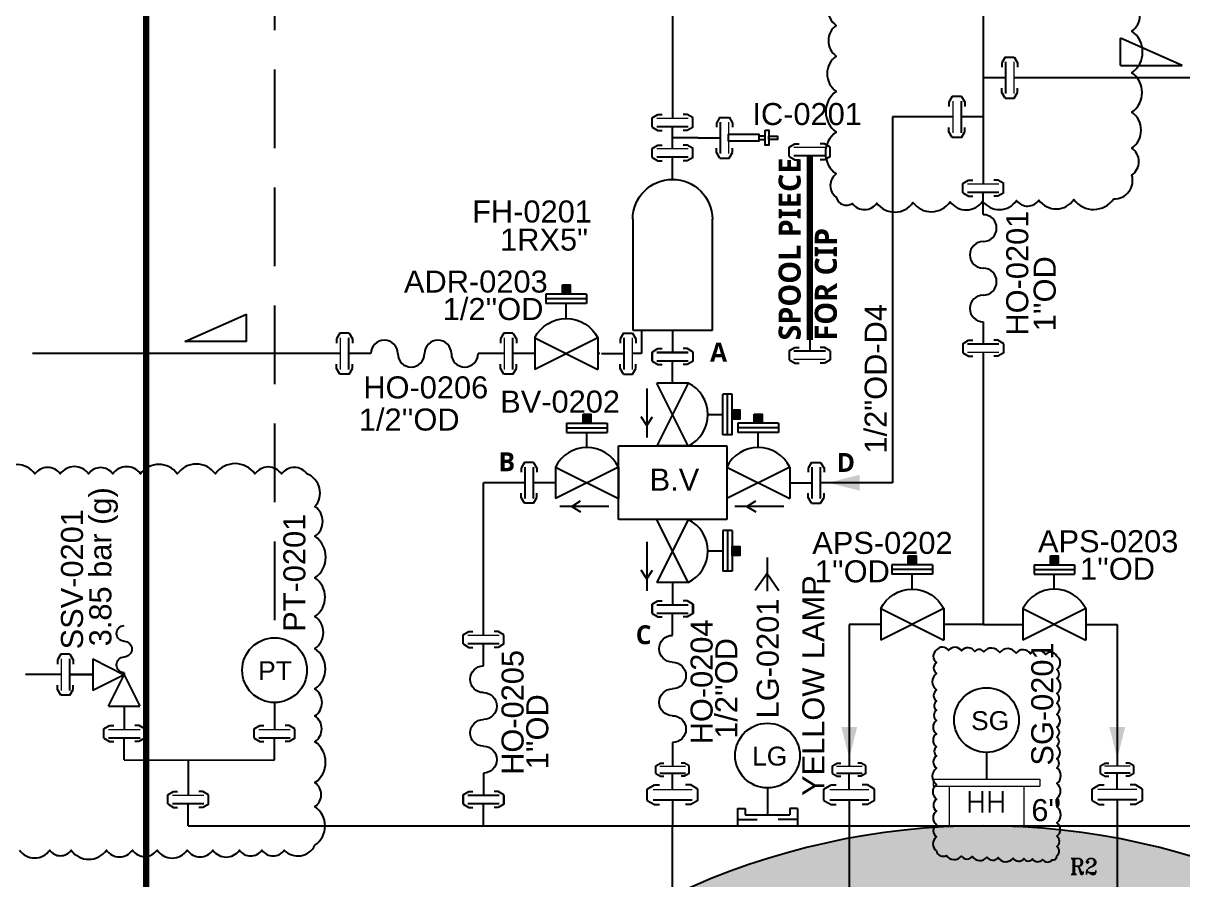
# Model space of a CAD drawing. Header units: millimetres. Extents: x -6754 to 5895, y -4820 to 1016.
# Drawn here: x -3133.4 to -2949.2, y -1607.5 to -1471.4 of the extents above; entities that cross this region are included whole.
import ezdxf

# ---------------------------------------------------------------- set-up
doc = ezdxf.new("R2010")
doc.units = ezdxf.units.MM
doc.linetypes.add('HIDDEN', pattern=[0.375, 0.25, -0.125])
doc.layers.get('0').update_dxf_attribs({"linetype": 'CONTINUOUS'})
for name, color, linetype in [('A---SIGLD-CONN-EL', 7, 'CONTINUOUS'), ('can_move', 7, 'CONTINUOUS'), ('E---INDID------', 7, 'CONTINUOUS'), ('E---INDID-TEXT-25-35', 2, 'CONTINUOUS'), ('P---MWAYD------', 7, 'CONTINUOUS'), ('P---PEQID------', 7, 'CONTINUOUS'), ('P---PFLGD------', 7, 'CONTINUOUS'), ('P---PHOSD-TEXT-25-35', 2, 'CONTINUOUS'), ('P---PLINB-CA037', 7, 'CONTINUOUS'), ('P---PLINB-CHWR006', 7, 'CONTINUOUS'), ('P---PLINB-CIPS012', 7, 'CONTINUOUS'), ('P---PLINB-CIPS014', 7, 'CONTINUOUS'), ('P---PLINB-CIPS055', 7, 'CONTINUOUS'), ('P---PLINB-DROD018', 7, 'CONTINUOUS'), ('P---PLINB-DROD020', 7, 'CONTINUOUS'), ('P---PLINB-DROD022', 7, 'CONTINUOUS'), ('P---PLINB-DROD024', 7, 'CONTINUOUS'), ('P---PLINB-N201', 7, 'CONTINUOUS'), ('P---PLINB-N2018', 7, 'CONTINUOUS'), ('P---PLINB-P045', 7, 'CONTINUOUS'), ('P---PLINB-PS019', 7, 'CONTINUOUS'), ('P---PLINB-PS040', 7, 'CONTINUOUS'), ('P---PLINB-PS044', 7, 'CONTINUOUS'), ('P---PVL4D-TEXT-25-35', 2, 'CONTINUOUS'), ('P---PVLSD-TEXT-18-25', 3, 'CONTINUOUS'), ('P---PVLSD-TEXT-25-35', 2, 'CONTINUOUS'), ('P---STRND------', 7, 'CONTINUOUS'), ('P---STRND-TEXT-25-35', 2, 'CONTINUOUS'), ('P---TANKB-V02', 7, 'CONTINUOUS'), ('VALVE', 6, 'CONTINUOUS')]:
    doc.layers.add(name, color=color, linetype=linetype)
doc.styles.add('ROMANS', font='romans.shx')
doc.styles.add('ROMANT', font='romant.shx')
doc.styles.get("Standard").update_dxf_attribs({"font": 'arial.ttf'})

# ---------------------------------------------------------------- blocks, each defined once
blk = doc.blocks.new('lv')
at = {"color": 0, "linetype": 'ByBlock'}
blk.add_arc((152.68, 341.36), 96.25, 64.8588, 115.1413, dxfattribs=at)
blk = doc.blocks.new('phi_15862416324')
at = {"color": 0, "linetype": 'ByBlock'}
blk.add_blockref('lv', (-152.75, -305.43), dxfattribs=at)
at = {"flags": 1}
for tag, p, height, rotation in [('PHI_CONNECTIONPOINT', (-0.06, 132.18), 0.0783, 90), ('PHI_CONNECTIONPOINT', (0, 0), 0.0595, 270), ('PHI_INSERTPOINT', (0, 0), 0.0595, 270)]:
    blk.add_attdef(tag, p, '', height=height, rotation=rotation, dxfattribs=at)
for tag, p in [('P_NAME', (-7.91, 80.82)), ('USER1', (-8.61, 76.14)), ('USER2', (-8.33, 71.95)), ('USER3', (-8.37, 67.94)), ('CODE', (-6.6, 63.61))]:
    blk.add_attdef(tag, p, '', height=3.5)
blk = doc.blocks.new('jtf')
for p, q in [((183.73, 67.05), (184.47, 67.49)), ((183.73, 65.87), (183.73, 67.05)), ((184.47, 67.49), (185.01, 67.49)), ((188.27, 67.49), (187.73, 67.49)), ((189.01, 67.05), (188.27, 67.49)), ((189.01, 65.87), (189.01, 67.05)), ((183.73, 65.87), (184.47, 65.43)), ((184.47, 65.43), (185.01, 65.43)), ((186.37, 63.29), (186.37, 65.92)), ((188.27, 65.43), (187.73, 65.43)), ((189.01, 65.87), (188.27, 65.43)), ((182.36, 63.37), (183.48, 64.04)), ((182.36, 61.57), (182.36, 63.37)), ((183.48, 64.04), (184.3, 64.04)), ((189.26, 64.04), (188.44, 64.04)), ((190.38, 63.37), (189.26, 64.04)), ((190.38, 61.57), (190.38, 63.37)), ((182.36, 61.57), (183.48, 60.91)), ((183.48, 60.91), (184.3, 60.91)), ((186.37, 61.66), (186.37, 57.54)), ((189.26, 60.91), (188.44, 60.91)), ((190.38, 61.57), (189.26, 60.91))]:
    blk.add_line(p, q)
at = {"color": 6, "lineweight": 15}
for points in [[(184.34, 67), (188.4, 67)], [(183.28, 63.29), (189.46, 63.29)]]:
    blk.add_lwpolyline(points, dxfattribs=at)
at = {"color": 1}
for points in [[(184.34, 65.92), (188.4, 65.92)], [(183.28, 61.66), (189.46, 61.66)]]:
    blk.add_lwpolyline(points, dxfattribs=at)
blk = doc.blocks.new('phi_15862574930')
at = {"color": 0, "linetype": 'ByBlock'}
blk.add_blockref('jtf', (-186.37, -63.29), dxfattribs=at)
at = {"flags": 1}
for p, rotation in [((0, 3.71), 90), ((0, -5.75), 270)]:
    blk.add_attdef('PHI_CONNECTIONPOINT', p, '', height=0.1, rotation=rotation, dxfattribs=at)
for tag, p in [('MPLANT', (3.84, 1.79)), ('CODE', (6.17, -1.71))]:
    blk.add_attdef(tag, p, '', height=2.5)
blk.add_attdef('PHI_INSERTPOINT', (0, 0), '', height=0.1, dxfattribs=at)
blk = doc.blocks.new('phi_158253411749')
at = {"color": 0, "linetype": 'ByBlock'}
for p, q in [((-5.27, 0), (-5.27, 14.69)), ((5.27, 14.69), (5.27, 0)), ((5.27, 0), (-5.27, 0))]:
    blk.add_line(p, q, dxfattribs=at)
blk.add_arc((0, 14.69), 5.27, 0, 180, dxfattribs=at)
at = {"flags": 1}
for p, rotation in [((0, 19.96), 90), ((0, 0), 270), ((3.7, 0), 270)]:
    blk.add_attdef('PHI_CONNECTIONPOINT', p, '', height=0.1, rotation=rotation, dxfattribs=at)
for tag, p in [('CODE', (10.48, 12.92)), ('SIZE1_PRAJ', (9.13, 8.87)), ('USER1', (11.27, 4.28))]:
    blk.add_attdef(tag, p, '', height=3.5)
blk = doc.blocks.new('rgyjryjyfrjfhjgfgj')
at = {"color": 0, "linetype": 'ByBlock'}
for p, q in [((716.48, 396.87), (717.39, 397.41)), ((717.39, 397.41), (718.05, 397.41)), ((722.07, 397.41), (721.4, 397.41)), ((722.97, 396.87), (722.07, 397.41)), ((722.97, 395.42), (722.97, 396.87)), ((716.48, 395.42), (717.39, 394.88)), ((717.39, 394.88), (718.05, 394.88)), ((722.07, 394.88), (721.4, 394.88)), ((722.97, 395.42), (722.07, 394.88))]:
    blk.add_line(p, q, dxfattribs=at)
at = {"color": 6, "linetype": 'ByBlock'}
blk.add_line((719.73, 391.95), (719.73, 395.48), dxfattribs=at)
at = {"color": 1, "linetype": 'ByBlock', "lineweight": 15}
blk.add_lwpolyline([(717.23, 396.8), (722.23, 396.8)], dxfattribs=at)
at = {"color": 6, "linetype": 'ByBlock'}
blk.add_lwpolyline([(717.23, 395.48), (722.23, 395.48)], dxfattribs=at)
blk = doc.blocks.new('phi_15825218758')
at = {"color": 0, "linetype": 'ByBlock'}
blk.add_line((-3.24, 3.47), (-3.24, 4.92), dxfattribs=at)
blk.add_blockref('rgyjryjyfrjfhjgfgj', (-719.73, -391.95), dxfattribs=at)
at = {"flags": 1}
for p, rotation in [((0, 4.85), 90), ((0, 0), 270)]:
    blk.add_attdef('PHI_CONNECTIONPOINT', p, '', height=0.1, rotation=rotation, dxfattribs=at)
blk = doc.blocks.new('ADV')
at = {"color": 6}
blk.add_arc((1709.4, 811.99), 5.59, 26.5651, 153.4349, dxfattribs=at)
at = {"layer": 'VALVE'}
for p, q in [((1706.18, 821.46), (1712.63, 821.46)), ((1706.18, 821.46), (1706.18, 819.98)), ((1712.63, 821.46), (1712.63, 819.98)), ((1706.18, 820.72), (1712.63, 820.72)), ((1706.18, 819.98), (1712.63, 819.98)), ((1709.4, 817.58), (1709.4, 819.98)), ((1704.4, 814.49), (1704.4, 809.49)), ((1714.4, 814.49), (1704.4, 809.49)), ((1704.4, 814.49), (1714.4, 809.49)), ((1714.4, 814.49), (1714.4, 809.49))]:
    blk.add_line(p, q, dxfattribs=at)
blk = doc.blocks.new('phi_15863337301')
at = {"color": 0, "linetype": 'ByBlock'}
blk.add_blockref('ADV', (-1709.4, -811.99), dxfattribs=at)
at = {"flags": 1}
blk.add_attdef('PHI_CONNECTIONPOINT', (-5, 0), '', height=0.1, rotation=180, dxfattribs=at)
for tag, p in [('PHI_INSERTPOINT', (0, 0)), ('PHI_CONNECTIONPOINT', (5, 0))]:
    blk.add_attdef(tag, p, '', height=0.1, dxfattribs=at)
for tag, p in [('PRJ_TAG_B', (-8.12, -5.93)), ('DNCALC', (-3.96, -9.44))]:
    blk.add_attdef(tag, p, '', height=2.5)
blk = doc.blocks.new('phi_158624437617')
at = {"color": 0, "linetype": 'ByBlock'}
blk.add_line((-3.24, 3.47), (-3.24, 4.92), dxfattribs=at)
blk.add_blockref('rgyjryjyfrjfhjgfgj', (-719.73, -391.95), dxfattribs=at)
at = {"flags": 1}
for p, rotation in [((0, 4.85), 90), ((0, 0), 270)]:
    blk.add_attdef('PHI_CONNECTIONPOINT', p, '', height=0.1, rotation=rotation, dxfattribs=at)
blk = doc.blocks.new('hhg')
at = {"color": 6}
for centre, start, end in [((385.22, 231.26), 0, 180), ((395.86, 231.26), 0, 180), ((390.54, 231.26), 180, 0), ((401.18, 231.26), 180, 0)]:
    blk.add_arc(centre, 2.66, start, end, dxfattribs=at)
blk = doc.blocks.new('phi_158624461021')
at = {"color": 0, "linetype": 'ByBlock', "xscale": 0.8, "yscale": 0.8, "zscale": 0.8}
blk.add_blockref('hhg', (-306.05, -185.01), dxfattribs=at)
for tag, p, height in [('CODE', (2.57, 8.01), 3.5), ('DNCALC', (4.94, 3.52), 2), ('DN', (4.94, 3.52), 3.5)]:
    blk.add_attdef(tag, p, '', height=height)
at = {"flags": 1}
blk.add_attdef('PHI_CONNECTIONPOINT', (0, 0), '', height=0.08, rotation=180, dxfattribs=at)
blk.add_attdef('PHI_CONNECTIONPOINT', (17.03, 0), '', height=0.08, dxfattribs=at)
blk = doc.blocks.new('icc')
at = {"color": 0, "linetype": 'ByBlock'}
for points in [[(253.08, 350.51), (257.85, 350.51), (257.85, 349.41), (253.08, 349.41)], [(258.86, 350.2), (257.85, 350.2), (257.85, 349.71), (258.86, 349.71)], [(258.86, 351.15), (259.47, 351.15), (259.47, 348.77), (258.86, 348.77)], [(259.47, 350.2), (260.84, 350.2), (260.84, 349.71), (259.47, 349.71)]]:
    blk.add_lwpolyline(points, close=True, dxfattribs=at)
blk = doc.blocks.new('phi_15578922970')
at = {"color": 0, "linetype": 'ByBlock'}
blk.add_blockref('icc', (-253.08, -349.96), dxfattribs=at)
at = {"ltscale": 10, "flags": 1}
blk.add_attdef('PHI_CONNECTIONPOINT', (0, 0), '', height=0.1, rotation=180, dxfattribs=at)
blk = doc.blocks.new('phi_16766092655')
at = {"color": 0, "linetype": 'ByBlock', "lineweight": 13}
for p, q in [((-8.29, 7.39), (-8.29, 6.28)), ((-8.29, 7.39), (8.62, 7.39)), ((8.62, 7.39), (8.62, 6.28)), ((-5.78, 6.28), (-5.78, 0)), ((6.11, 6.28), (6.11, 0))]:
    blk.add_line(p, q, dxfattribs=at)
blk.add_lwpolyline([(-8.29, 6.28), (8.62, 6.28)], dxfattribs=at)
at = {"color": 0, "linetype": 'ByBlock', "lineweight": 13, "style": 'ROMANS'}
blk.add_text('HH', height=3.41, dxfattribs=at).set_placement((-3.15, 2.1))
at = {"flags": 1}
blk.add_attdef('PHI_CONNECTIONPOINT', (-5.78, 0), '', height=0.1, rotation=180, dxfattribs=at)
for tag in ['PHI_CONNECTIONPOINT', 'PHI_INSERTPOINT']:
    blk.add_attdef(tag, (6.11, 0), '', height=0.1, dxfattribs=at)
blk = doc.blocks.new('4way')
at = {"layer": 'VALVE', "color": 5}
for p, q in [((1278.58, 1201.46), (1279.48, 1202)), ((1278.58, 1200.01), (1278.58, 1201.46)), ((1279.48, 1202), (1280.15, 1202)), ((1284.16, 1202), (1283.5, 1202)), ((1285.07, 1201.46), (1284.16, 1202)), ((1285.07, 1200.01), (1285.07, 1201.46)), ((1278.58, 1200.01), (1279.48, 1199.47)), ((1279.48, 1199.47), (1280.15, 1199.47)), ((1281.82, 1196.54), (1281.82, 1200.07)), ((1284.16, 1199.47), (1283.5, 1199.47)), ((1285.07, 1200.01), (1284.16, 1199.47)), ((1284.32, 1196.54), (1279.32, 1196.54)), ((1284.32, 1196.54), (1279.32, 1186.54)), ((1284.32, 1186.54), (1279.32, 1196.54)), ((1289.81, 1188.31), (1289.81, 1194.77)), ((1291.29, 1194.77), (1289.81, 1194.77)), ((1290.55, 1188.31), (1290.55, 1194.77)), ((1291.29, 1188.31), (1291.29, 1194.77)), ((1264.99, 1190.16), (1271.45, 1190.16)), ((1264.99, 1190.16), (1264.99, 1188.68)), ((1271.45, 1190.16), (1271.45, 1188.68)), ((1287.41, 1191.54), (1289.81, 1191.54)), ((1298.65, 1190.16), (1292.19, 1190.16)), ((1292.19, 1190.16), (1292.19, 1188.68)), ((1298.65, 1190.16), (1298.65, 1188.68)), ((1264.99, 1189.42), (1271.45, 1189.42)), ((1264.99, 1188.68), (1271.45, 1188.68)), ((1268.22, 1186.29), (1268.22, 1188.68)), ((1291.29, 1188.31), (1289.81, 1188.31)), ((1298.65, 1189.42), (1292.19, 1189.42)), ((1298.65, 1188.68), (1292.19, 1188.68)), ((1295.42, 1186.29), (1295.42, 1188.68)), ((1273.22, 1174.86), (1273.22, 1186.54)), ((1273.22, 1186.54), (1290.42, 1186.54)), ((1284.32, 1186.54), (1279.32, 1186.54)), ((1290.42, 1186.54), (1290.42, 1174.86)), ((1258.3, 1183.94), (1257.76, 1183.04)), ((1257.76, 1183.04), (1257.76, 1182.37)), ((1259.75, 1183.94), (1258.3, 1183.94)), ((1259.75, 1183.94), (1260.29, 1183.04)), ((1260.29, 1183.04), (1260.29, 1182.37)), ((1263.22, 1183.2), (1263.22, 1178.2)), ((1273.22, 1183.2), (1263.22, 1178.2)), ((1263.22, 1183.2), (1273.22, 1178.2)), ((1273.22, 1183.2), (1273.22, 1178.2)), ((1290.42, 1183.2), (1290.42, 1178.2)), ((1290.42, 1183.2), (1300.42, 1178.2)), ((1300.42, 1183.2), (1290.42, 1178.2)), ((1300.42, 1183.2), (1300.42, 1178.2)), ((1303.89, 1183.94), (1303.35, 1183.04)), ((1303.35, 1183.04), (1303.35, 1182.37)), ((1303.89, 1183.94), (1305.34, 1183.94)), ((1305.34, 1183.94), (1305.88, 1183.04)), ((1305.88, 1183.04), (1305.88, 1182.37)), ((1263.22, 1180.7), (1259.69, 1180.7)), ((1300.42, 1180.7), (1303.96, 1180.7)), ((1257.76, 1178.36), (1257.76, 1179.02)), ((1260.29, 1178.36), (1260.29, 1179.02)), ((1303.35, 1178.36), (1303.35, 1179.02)), ((1305.88, 1178.36), (1305.88, 1179.02)), ((1258.3, 1177.45), (1257.76, 1178.36)), ((1259.75, 1177.45), (1258.3, 1177.45)), ((1259.75, 1177.45), (1260.29, 1178.36)), ((1303.89, 1177.45), (1303.35, 1178.36)), ((1303.89, 1177.45), (1305.34, 1177.45)), ((1305.34, 1177.45), (1305.88, 1178.36)), ((1290.42, 1174.86), (1273.22, 1174.86)), ((1284.32, 1174.86), (1279.32, 1174.86)), ((1284.32, 1164.86), (1279.32, 1174.86)), ((1284.32, 1174.86), (1279.32, 1164.86)), ((1289.81, 1173.09), (1289.81, 1166.63)), ((1291.29, 1173.09), (1289.81, 1173.09)), ((1290.55, 1173.09), (1290.55, 1166.63)), ((1291.29, 1173.09), (1291.29, 1166.63)), ((1287.41, 1169.86), (1289.81, 1169.86)), ((1291.29, 1166.63), (1289.81, 1166.63)), ((1284.32, 1164.86), (1279.32, 1164.86)), ((1281.82, 1164.86), (1281.82, 1161.32)), ((1278.58, 1161.39), (1279.48, 1161.93)), ((1278.58, 1161.39), (1278.58, 1159.94)), ((1279.48, 1161.93), (1280.15, 1161.93)), ((1284.16, 1161.93), (1283.5, 1161.93)), ((1285.07, 1161.39), (1284.16, 1161.93)), ((1285.07, 1161.39), (1285.07, 1159.94)), ((1278.58, 1159.94), (1279.48, 1159.4)), ((1279.48, 1159.4), (1280.15, 1159.4)), ((1284.16, 1159.4), (1283.5, 1159.4)), ((1285.07, 1159.94), (1284.16, 1159.4))]:
    blk.add_line(p, q, dxfattribs=at)
for points in [[(1279.32, 1201.39), (1284.32, 1201.39)], [(1279.32, 1200.07), (1284.32, 1200.07)], [(1258.37, 1183.2), (1258.37, 1178.2)], [(1259.69, 1183.2), (1259.69, 1178.2)], [(1303.96, 1183.2), (1303.96, 1178.2)], [(1305.28, 1183.2), (1305.28, 1178.2)], [(1279.32, 1161.32), (1284.32, 1161.32)], [(1279.32, 1160), (1284.32, 1160)]]:
    blk.add_lwpolyline(points, dxfattribs=at)
for centre, start, end in [((1281.82, 1191.54), 296.5651, 63.4349), ((1268.22, 1180.7), 26.5651, 153.4349), ((1295.42, 1180.7), 26.5651, 153.4349), ((1281.82, 1169.86), 296.5651, 63.4349)]:
    blk.add_arc(centre, 5.59, start, end, dxfattribs=at)
blk = doc.blocks.new('phi_16763073450')
at = {"color": 0, "linetype": 'ByBlock'}
blk.add_line((-23.45, -20.69), (-26.25, -20.69), dxfattribs=at)
blk.add_blockref('4way', (-1281.82, -1201.39), dxfattribs=at)
at = {"flags": 1}
for p in [(0, 0), (0, -41.39)]:
    blk.add_attdef('PHI_CONNECTIONPOINT', p, '', height=0.1, rotation=270, dxfattribs=at)
for tag, p, height in [('P_NAME', (-12.2, -21.94), 3), ('CODE', (-20.27, -30.54), 3.5), ('DNCALC', (-23.64, -34.7), 3.5)]:
    blk.add_attdef(tag, p, '', height=height)
for tag, p in [('PHI_CONNECTIONPOINT', (-23.45, -20.69)), ('PHI_CONNECTIONPOINT', (23.45, -20.69)), ('PHI_INSERTPOINT', (23.45, -20.69))]:
    blk.add_attdef(tag, p, '', height=0.1, dxfattribs=at)
blk = doc.blocks.new('vdv')
at = {"layer": 'VALVE'}
for p, q in [((180.81, 66.58), (180.81, 63.12)), ((180.81, 66.58), (182.38, 66.58)), ((182.38, 66.58), (182.38, 65.31)), ((182.38, 65.31), (191.2, 65.31)), ((191.2, 66.58), (191.2, 65.31)), ((192.77, 66.58), (191.2, 66.58)), ((192.77, 66.58), (192.77, 63.12)), ((180.81, 64.35), (184.71, 64.35)), ((180.81, 63.12), (192.77, 63.12)), ((192.77, 64.35), (188.88, 64.35))]:
    blk.add_line(p, q, dxfattribs=at)
blk = doc.blocks.new('phi_158252559339')
at = {"color": 0, "linetype": 'ByBlock'}
blk.add_blockref('vdv', (-186.79, -65.31), dxfattribs=at)
for tag, p in [('MPLANT', (1.75, 10.39)), ('CODE', (4.08, 6.89)), ('DN', (5.19, 3.78))]:
    blk.add_attdef(tag, p, '', height=2.5)
at = {"flags": 1}
for p, rotation in [((0, 0, 2.5), 90), ((0, -2.19), 270)]:
    blk.add_attdef('PHI_CONNECTIONPOINT', p, '', height=0.1, rotation=rotation, dxfattribs=at)
blk.add_attdef('PHI_INSERTPOINT', (0, 0), '', height=0.1, dxfattribs=at)
blk = doc.blocks.new('phi_16763051257')
at = {"color": 0, "linetype": 'ByBlock'}
blk.add_line((0, 4.27), (0, 0), dxfattribs=at)
blk.add_circle((0, 9.41), 5.14, dxfattribs=at)
blk.add_text('LG', height=3, dxfattribs=at).set_placement((-2.45, 7.82))
at = {"color": 7}
blk.add_attdef('DEVICE', (1.8, 15.31), '', height=3.5, rotation=90, dxfattribs=at)
at = {"flags": 1}
for tag in ['PHI_CONNECTIONPOINT', 'PHI_INSERTPOINT']:
    blk.add_attdef(tag, (0, 0), '', height=0.1, rotation=270, dxfattribs=at)
blk = doc.blocks.new('A$C66D9105F')
at = {"color": 5}
for p, q in [((0, 0), (0, 4.35)), ((9.77, 0), (0, 4.35)), ((0, 0), (9.77, 0))]:
    blk.add_line(p, q, dxfattribs=at)
blk = doc.blocks.new('sfv')
at = {"color": 6}
for p, q in [((2248.38, 718.56), (2248.38, 718.24)), ((2253.38, 718.24), (2257.08, 718.24)), ((2248.38, 713.24), (2248.38, 709.55))]:
    blk.add_line(p, q, dxfattribs=at)
for centre, start, end in [((2248.35, 724.79), 271.5052, 88.4948), ((2248.42, 722.3), 91.5052, 268.4948), ((2248.35, 719.81), 271.5052, 88.4948)]:
    blk.add_arc(centre, 1.25, start, end, dxfattribs=at)
at = {"layer": 'VALVE', "color": 6}
for p, q in [((2253.38, 720.74), (2248.38, 718.24)), ((2253.38, 720.74), (2253.38, 715.74)), ((2248.38, 718.24), (2245.88, 713.24)), ((2248.38, 718.24), (2253.38, 715.74)), ((2250.88, 713.24), (2248.38, 718.24)), ((2250.88, 713.24), (2245.88, 713.24))]:
    blk.add_line(p, q, dxfattribs=at)
blk = doc.blocks.new('phi_167630542311')
at = {"color": 0, "linetype": 'ByBlock'}
blk.add_blockref('sfv', (-2248.38, -709.55), dxfattribs=at)
at = {"color": 7}
for tag, p in [('CODE', (-21.81, 6.29)), ('USER1', (-21.81, 1.97)), ('USER2', (-21.81, -2.3))]:
    blk.add_attdef(tag, p, '', height=3.5, dxfattribs=at)
at = {"flags": 1}
blk.add_attdef('PHI_CONNECTIONPOINT', (8.7, 8.7), '', height=0.1, dxfattribs=at)
blk.add_attdef('PHI_CONNECTIONPOINT', (0, 0), '', height=0.1, rotation=270, dxfattribs=at)
blk = doc.blocks.new('phi_158253606254')
at = {"color": 0, "linetype": 'ByBlock'}
blk.add_line((0, 4.27), (0, 0), dxfattribs=at)
blk.add_circle((0, 9.41), 5.14, dxfattribs=at)
blk.add_text('PT', height=3, rotation=359.9879, dxfattribs=at).set_placement((-2.61, 7.83))
blk.add_attdef('PLANT_BMK', (1.5, 15.32), '', height=3.2, rotation=90)
at = {"flags": 1}
for tag in ['PHI_CONNECTIONPOINT', 'PHI_INSERTPOINT']:
    blk.add_attdef(tag, (0, 0), '', height=0.1, rotation=269.9879, dxfattribs=at)
blk = doc.blocks.new('phi_15908170398')
at = {"color": 0, "linetype": 'ByBlock'}
blk.add_line((-3.24, 3.47), (-3.24, 4.92), dxfattribs=at)
blk.add_blockref('rgyjryjyfrjfhjgfgj', (-719.73, -391.95), dxfattribs=at)
at = {"flags": 1}
for p, rotation in [((0, 4.85), 90), ((0, 0), 270)]:
    blk.add_attdef('PHI_CONNECTIONPOINT', p, '', height=0.1, rotation=rotation, dxfattribs=at)
blk = doc.blocks.new('phi_16763051035')
at = {"color": 0, "linetype": 'ByBlock'}
blk.add_line((0, 4.27), (0, 0), dxfattribs=at)
blk.add_circle((0, 9.41), 5.14, dxfattribs=at)
blk.add_text('SG', height=3, dxfattribs=at).set_placement((-2.45, 7.82))
at = {"color": 7}
blk.add_attdef('DEVICE', (1.49, 15.52), '', height=3.5, rotation=90, dxfattribs=at)
at = {"flags": 1}
for tag in ['PHI_CONNECTIONPOINT', 'PHI_INSERTPOINT']:
    blk.add_attdef(tag, (0, 0), '', height=0.1, rotation=270, dxfattribs=at)

msp = doc.modelspace()

# ---------------------------------------------------------------- hatches: boundary and pattern name
h = msp.add_hatch(color=1)
h.dxf.hatch_style = 1
h.paths.add_polyline_path([(-3046.49, -1514.42), (-3046.49, -1512.97), (-3047.73, -1512.97), (-3047.73, -1514.42)])
h = msp.add_hatch(color=1)
h.dxf.hatch_style = 1
h.paths.add_polyline_path([(-3043.21, -1534.93), (-3043.21, -1533.48), (-3044.45, -1533.48), (-3044.45, -1534.93)])
h = msp.add_hatch(color=1)
h.dxf.hatch_style = 1
h.paths.add_polyline_path([(-3019.53, -1534.28), (-3019.53, -1532.83), (-3020.77, -1532.83), (-3020.77, -1534.28)])
h = msp.add_hatch(color=1)
h.dxf.hatch_style = 1
h.paths.add_polyline_path([(-3016.01, -1534.93), (-3016.01, -1533.48), (-3017.25, -1533.48), (-3017.25, -1534.93)])
h = msp.add_hatch(color=1)
h.dxf.hatch_style = 1
h.paths.add_polyline_path([(-3019.53, -1555.96), (-3019.53, -1554.51), (-3020.77, -1554.51), (-3020.77, -1555.96)])
h = msp.add_hatch(color=1)
h.dxf.hatch_style = 1
h.paths.add_polyline_path([(-2991.55, -1557.43), (-2991.55, -1555.98), (-2992.79, -1555.98), (-2992.79, -1557.43)])
h = msp.add_hatch(color=1)
h.dxf.hatch_style = 1
h.paths.add_polyline_path([(-2968.98, -1557.43), (-2968.98, -1555.98), (-2970.22, -1555.98), (-2970.22, -1557.43)])
h = msp.add_hatch(color=1)
h.dxf.hatch_style = 1
h.paths.add_polyline_path([(-2971.65, -1690.76, 1), (-2988.3, -1690.76, 1)])
h.paths.add_polyline_path([(-3018.53, -1665.85), (-2954.74, -1665.85), (-2954.74, -1657.98), (-3018.53, -1657.98)], flags=9)
h.paths.add_polyline_path([(-3019.05, -1660.51), (-2987.55, -1660.51), (-2987.55, -1652.64), (-3019.05, -1652.64)], flags=9)
h.paths.add_polyline_path([(-3019.18, -1654.82), (-2986.74, -1654.82), (-2986.74, -1646.95), (-3019.18, -1646.95)], flags=9)
h.paths.add_polyline_path([(-2985.62, -1694.04), (-2973.64, -1694.04), (-2973.64, -1687.91), (-2985.62, -1687.91)], flags=24)
h.paths.add_polyline_path([(-3018.43, -1647.5), (-2936.81, -1647.5), (-2936.81, -1641.5), (-3018.43, -1641.5)], flags=9)
edge = h.paths.add_edge_path()
edge.add_arc((-2980.87, -1642), 115.49, 244.8587, 295.1412)
edge = h.paths.add_edge_path()
edge.add_arc((-2938.21, -1732.89), 15.09, 295.1412, 360)
edge = h.paths.add_edge_path()
edge.add_arc((-3023.53, -1732.89), 15.09, 180, 244.8587)
edge = h.paths.add_edge_path()
edge.add_line((-3038.62, -1622.8), (-3038.62, -1732.89))
edge = h.paths.add_edge_path()
edge.add_line((-3048.69, -1645.12), (-3048.69, -1681.49))
edge = h.paths.add_edge_path()
edge.add_line((-3048.69, -1645.12), (-3038.63, -1635.06))
edge = h.paths.add_edge_path()
edge.add_line((-3048.69, -1681.49), (-3038.63, -1681.49))
edge = h.paths.add_edge_path()
edge.add_arc((-3038.55, -1644.14), 2.44, 91.9059, 180.0018)
edge = h.paths.add_edge_path()
edge.add_line((-3040.99, -1644.14), (-3040.99, -1649.15))
edge = h.paths.add_edge_path()
edge.add_arc((-3038.55, -1649.15), 2.44, 179.9982, 268.0941)
edge = h.paths.add_edge_path()
edge.add_arc((-3038.55, -1657.74), 2.44, 91.9059, 180.0018)
edge = h.paths.add_edge_path()
edge.add_line((-3040.99, -1657.74), (-3040.99, -1662.75))
edge = h.paths.add_edge_path()
edge.add_arc((-3038.55, -1662.75), 2.44, 179.9982, 268.0941)
edge = h.paths.add_edge_path()
edge.add_arc((-3038.55, -1671.34), 2.44, 91.9059, 180.0018)
edge = h.paths.add_edge_path()
edge.add_line((-3040.99, -1671.34), (-3040.99, -1676.35))
edge = h.paths.add_edge_path()
edge.add_arc((-3038.55, -1676.35), 2.44, 179.9982, 268.0941)
edge = h.paths.add_edge_path()
edge.add_arc((-2980.85, -1642.13), 125.55, 244.8587, 250.3466)
edge = h.paths.add_edge_path()
edge.add_line((-3016.99, -1751.7), (-3023.08, -1760.37))
edge = h.paths.add_edge_path()
edge.add_arc((-3023.52, -1733.02), 25.15, 180, 244.8587)
edge = h.paths.add_edge_path(flags=16)
edge.add_arc((-3037.52, -1737), 2.44, 113.7652, 201.8611)
edge = h.paths.add_edge_path(flags=16)
edge.add_line((-3039.78, -1737.91), (-3037.92, -1742.56))
edge = h.paths.add_edge_path(flags=16)
edge.add_arc((-3035.65, -1741.65), 2.44, 201.8575, 307.3424)
edge = h.paths.add_edge_path()
edge.add_arc((-3027.96, -1747.28), 2.44, 158.3029, 247.1833)
edge = h.paths.add_edge_path(flags=17)
edge.add_line((-3028.91, -1749.53), (-3024.29, -1751.47))
edge = h.paths.add_edge_path(flags=17)
edge.add_arc((-3023.35, -1749.22), 2.44, 247.1797, 335.046)
edge = h.paths.add_edge_path()
edge.add_line((-3048.67, -1733.02), (-3038.62, -1733.02))
edge = h.paths.add_edge_path()
edge.add_arc((-2980.89, -1714.38), 115.49, 64.8588, 115.1413)
edge = h.paths.add_edge_path()
edge.add_arc((-2938.36, -1623.65), 15.29, 4.782, 64.66)
edge = h.paths.add_edge_path()
edge.add_arc((-3023.54, -1623.49), 15.09, 115.1413, 177.3924)
edge = h.paths.add_edge_path()
edge.add_line((-2923.12, -1732.89), (-2923.12, -1622.37))
edge = h.paths.add_edge_path()
edge.add_line((-2913.08, -1645.12), (-2913.08, -1692.49))
edge = h.paths.add_edge_path()
edge.add_line((-2913.08, -1645.12), (-2923.14, -1635.06))
edge = h.paths.add_edge_path()
edge.add_line((-2913.08, -1692.49), (-2923.14, -1692.49))
edge = h.paths.add_edge_path()
edge.add_arc((-2923.22, -1644.14), 2.44, 359.9982, 448.0941)
edge = h.paths.add_edge_path()
edge.add_line((-2920.78, -1644.14), (-2920.78, -1649.15))
edge = h.paths.add_edge_path()
edge.add_arc((-2923.22, -1649.15), 2.44, 271.9059, 360.0018)
edge = h.paths.add_edge_path()
edge.add_arc((-2923.22, -1657.74), 2.44, 359.9982, 448.0941)
edge = h.paths.add_edge_path()
edge.add_line((-2920.78, -1657.74), (-2920.78, -1662.75))
edge = h.paths.add_edge_path()
edge.add_arc((-2923.22, -1662.75), 2.44, 271.9059, 360.0018)
edge = h.paths.add_edge_path()
edge.add_arc((-2923.22, -1671.34), 2.44, 359.9982, 448.0941)
edge = h.paths.add_edge_path()
edge.add_line((-2920.78, -1671.34), (-2920.78, -1676.35))
edge = h.paths.add_edge_path()
edge.add_arc((-2923.22, -1676.35), 2.44, 271.9059, 360.0018)
edge = h.paths.add_edge_path()
edge.add_arc((-2923.22, -1684.94), 2.44, 359.9982, 448.0941)
edge = h.paths.add_edge_path()
edge.add_line((-2920.78, -1684.94), (-2920.78, -1689.95))
edge = h.paths.add_edge_path()
edge.add_arc((-2923.22, -1689.95), 2.44, 271.9059, 360.0018)

# ---------------------------------------------------------------- linework, layer by layer
at = {"color": 6}
for p, q in [((-3026.18, -1489.59), (-3030.23, -1489.59)), ((-3030.23, -1585.65), (-3030.23, -1589.43))]:
    msp.add_line(p, q, dxfattribs=at)
for p, q in [((-3035.17, -1520.16), (-3035.17, -1523.88)), ((-3035.17, -1523.88), (-3036.64, -1523.88)), ((-3060.25, -1568.62), (-3060.25, -1544.39)), ((-3056.48, -1544.39), (-3060.25, -1544.39)), ((-3015.23, -1556.25), (-3015.23, -1561.6)), ((-3015.23, -1558.82), (-3017.1, -1561.48)), ((-3015.23, -1558.82), (-3013.35, -1561.48)), ((-3117.31, -1588.42), (-3093.44, -1588.43)), ((-3107.15, -1588.42), (-3107.15, -1594.03)), ((-3107.15, -1598.89), (-2897.03, -1598.89)), ((-3030.23, -1702.74), (-3030.23, -1598.89)), ((-3002.17, -1598.89), (-3002.17, -1612.75)), ((-2959.6, -1598.89), (-2959.6, -1612.75))]:
    msp.add_line(p, q)
at = {"color": 1}
for points in [[(-3004.22, -1466.28, 0.520567), (-3004.22, -1471.74, 0.520567), (-3004.22, -1476.61, 0.520567), (-3004.22, -1482.22, 0.520567), (-3004.22, -1488.68, 0.520567), (-3004.22, -1495.34, 0.520567), (-3004.22, -1499.04, 0.520567), (-3001.66, -1500.03, 0.520567), (-2997.78, -1499.96, 0.520567), (-2992.05, -1499.85, 0.520567), (-2986.15, -1499.75, 0.520567), (-2980.98, -1499.65, 0.520567), (-2975.59, -1499.56, 0.520567), (-2972.05, -1499.49, 0.520567), (-2966.49, -1499.39, 0.520567), (-2960.17, -1499.28, 0.520567), (-2957.29, -1495.52, 0.520567), (-2957.29, -1491.23, 0.520567), (-2957.29, -1485.54, 0.520567), (-2957.29, -1479.26, 0.520567), (-2957.29, -1472.66, 0.520567), (-2957.29, -1467.68, 0.520567)], [(-3133.94, -1602.75, 0.520567), (-3129.15, -1602.75, 0.520567), (-3125.74, -1602.75, 0.520567), (-3120.14, -1602.75, 0.520567), (-3116.01, -1602.75, 0.520567), (-3112.1, -1602.75, 0.520567), (-3107.3, -1602.75, 0.520567), (-3103.23, -1602.75, 0.520567), (-3099.02, -1602.75, 0.520567), (-3095.45, -1602.75, 0.520567), (-3091.9, -1602.75, 0.520567), (-3087.02, -1601.97, 0.520567), (-3087.02, -1595.84, 0.520567), (-3087.02, -1592.03, 0.520567), (-3087.02, -1585.53, 0.520567), (-3087.02, -1581.44, 0.520567), (-3087.02, -1577.14, 0.520567), (-3087.02, -1570.73, 0.520567), (-3087.02, -1565.63, 0.520567), (-3087.02, -1559.49, 0.520567), (-3087.02, -1552.9, 0.520567), (-3087.02, -1548.17, 0.520567), (-3088.29, -1542.99, 0.520567), (-3092.32, -1542.99, 0.520567), (-3096.57, -1542.99, 0.520567), (-3102.84, -1542.99, 0.520567), (-3108.89, -1542.99, 0.520567), (-3114.71, -1542.99, 0.520567), (-3119.14, -1542.99, 0.520567), (-3122.98, -1542.99, 0.520567), (-3127.47, -1542.99, 0.520567), (-3131.49, -1542.99, 0.520567), (-3137.17, -1542.99, 0.520567)]]:
    msp.add_lwpolyline(points, format="xyb", dxfattribs=at)
at = {"linetype": 'HIDDEN', "ltscale": 50, "const_width": 1}
msp.add_lwpolyline([(-3008.45, -1492.47), (-3008.45, -1521.73)], dxfattribs=at)
at = {"color": 1}
for points in [[(-3047.73, -1512.97), (-3046.49, -1512.97), (-3046.49, -1514.42), (-3047.73, -1514.42)], [(-3044.45, -1533.48), (-3043.21, -1533.48), (-3043.21, -1534.93), (-3044.45, -1534.93)], [(-3020.77, -1532.83), (-3019.53, -1532.83), (-3019.53, -1534.28), (-3020.77, -1534.28)], [(-3017.25, -1533.48), (-3016.01, -1533.48), (-3016.01, -1534.93), (-3017.25, -1534.93)], [(-3020.77, -1554.51), (-3019.53, -1554.51), (-3019.53, -1555.96), (-3020.77, -1555.96)], [(-2992.79, -1555.98), (-2991.55, -1555.98), (-2991.55, -1557.43), (-2992.79, -1557.43)], [(-2970.22, -1555.98), (-2968.98, -1555.98), (-2968.98, -1557.43), (-2970.22, -1557.43)]]:
    msp.add_lwpolyline(points, close=True, dxfattribs=at)
msp.add_lwpolyline([(-2988.31, -1570.95, 0.520567), (-2988.31, -1572.94, 0.520567), (-2988.31, -1574.7, 0.520567), (-2988.31, -1577.29, 0.520567), (-2988.31, -1579.09, 0.520567), (-2988.31, -1580.54, 0.520567), (-2988.31, -1582.15, 0.520567), (-2988.31, -1584.25, 0.520567), (-2988.31, -1586.34, 0.520567), (-2988.31, -1587.75, 0.520567), (-2988.31, -1589.74, 0.520567), (-2988.31, -1592.3, 0.520567), (-2988.31, -1594.64, 0.520567), (-2988.31, -1596.57, 0.520567), (-2988.31, -1598.67, 0.520567), (-2988.31, -1600.66, 0.520567), (-2988.31, -1602.87, 0.520567), (-2986.73, -1603.58, 0.520567), (-2984.35, -1603.68, 0.520567), (-2982.62, -1603.75, 0.520567), (-2980.31, -1603.84, 0.520567), (-2978.52, -1603.92, 0.520567), (-2976.15, -1604.02, 0.520567), (-2974.44, -1604.09, 0.520567), (-2973.04, -1604.14, 0.520567), (-2971.48, -1604.21, 0.520567), (-2969.97, -1604.27, 0.520567), (-2969.21, -1603.65, 0.520567), (-2969.21, -1602.19, 0.520567), (-2969.21, -1600.55, 0.520567), (-2969.21, -1598.39, 0.520567), (-2969.21, -1595.89, 0.520567), (-2969.21, -1594.53, 0.520567), (-2969.21, -1592.18, 0.520567), (-2969.21, -1589.65, 0.520567), (-2969.21, -1588.27, 0.520567), (-2969.21, -1586.18, 0.520567), (-2969.21, -1584.8, 0.520567), (-2969.21, -1583.23, 0.520567), (-2969.21, -1581.2, 0.520567), (-2969.21, -1579.38, 0.520567), (-2969.21, -1577.88, 0.520567), (-2969.21, -1575.51, 0.520567), (-2969.21, -1574.07, 0.520567), (-2969.21, -1571.91, 0.520567), (-2970.99, -1571.66, 0.520567), (-2973.4, -1571.56, 0.520567), (-2975.67, -1571.47, 0.520567), (-2978.27, -1571.36, 0.520567), (-2980.81, -1571.26, 0.520567), (-2982.21, -1571.2, 0.520567), (-2984.33, -1571.11, 0.520567), (-2986.4, -1571.03, 0.520567)], format="xyb", close=True, dxfattribs=at)
at = {"layer": 'A---SIGLD-CONN-EL', "color": 7, "linetype": 'HIDDEN', "ltscale": 50}
msp.add_lwpolyline([(-3093.43, -1328.73), (-3093.43, -1569.02)], dxfattribs=at)
at = {"layer": 'can_move'}
for p, q in [((-3034.31, -1529.44), (-3034.31, -1537.22)), ((-3034.31, -1535.31), (-3035.19, -1533.92)), ((-3034.31, -1535.31), (-3033.43, -1533.92)), ((-3040.35, -1548.14), (-3048.13, -1548.14)), ((-3046.22, -1548.14), (-3044.83, -1547.25)), ((-3046.22, -1548.14), (-3044.83, -1549.02)), ((-3012.54, -1548.14), (-3020.32, -1548.14)), ((-3018.42, -1548.14), (-3017.02, -1547.25)), ((-3018.42, -1548.14), (-3017.02, -1549.02)), ((-3034.31, -1553.79), (-3034.31, -1561.57)), ((-3034.31, -1559.66), (-3035.19, -1558.27)), ((-3034.31, -1559.66), (-3033.43, -1558.27))]:
    msp.add_line(p, q, dxfattribs=at)
at = {"layer": 'can_move', "linetype": 'HIDDEN', "ltscale": 50, "const_width": 1}
msp.add_lwpolyline([(-2985.76, -1445.51), (-3113.81, -1445.51), (-3113.81, -1626.82)], dxfattribs=at)
at = {"layer": 'P---PLINB-CA037', "color": 152, "linetype": 'Continuous', "ltscale": 0.1}
msp.add_lwpolyline([(-3030.23, -1461.09), (-3030.23, -1486.5)], dxfattribs=at)
at = {"layer": 'P---PLINB-CIPS012', "color": 62, "linetype": 'Continuous', "ltscale": 0.1}
for points in [[(-2985.74, -1486.29), (-2995.28, -1486.28)], [(-2995.28, -1486.28), (-2995.28, -1544.39)], [(-2995.28, -1544.39), (-3006.78, -1544.39)]]:
    msp.add_lwpolyline(points, dxfattribs=at)
at = {"layer": 'P---PLINB-CIPS012', "color": 62, "linetype": 'ByBlock'}
msp.add_solid([(-3005.53, -1544.39), (-3000.53, -1543.14), (-3000.53, -1545.64)], dxfattribs=at)
at = {"layer": 'P---PLINB-CIPS014', "color": 62, "linetype": 'Continuous', "ltscale": 0.1}
msp.add_lwpolyline([(-2976.03, -1480.04), (-2935.56, -1480.04)], dxfattribs=at)
at = {"layer": 'P---PLINB-DROD018', "color": 7, "linetype": 'Continuous', "ltscale": 0.1}
for points in [[(-3082.98, -1523.88), (-3131.89, -1523.88)], [(-3056.96, -1523.88), (-3061.1, -1523.88)], [(-3041.8, -1523.88), (-3042.11, -1523.88)]]:
    msp.add_lwpolyline(points, dxfattribs=at)
at = {"layer": 'P---PLINB-DROD020', "color": 7, "linetype": 'Continuous', "ltscale": 0.1}
msp.add_lwpolyline([(-3127.32, -1574.87), (-3132.97, -1574.87)], dxfattribs=at)
at = {"layer": 'P---PLINB-PS040', "color": 32, "linetype": 'Continuous', "ltscale": 0.1}
for points in [[(-2980.9, -1463.96), (-2980.89, -1479.02)], [(-2980.89, -1479.02), (-2980.89, -1480.04)], [(-2980.89, -1480.04), (-2980.89, -1486.29)], [(-2980.89, -1486.29), (-2980.89, -1496.95)], [(-2980.89, -1523.68), (-2980.89, -1566.89)], [(-2997.17, -1566.89), (-3002.17, -1566.89)], [(-3002.17, -1566.89), (-3002.17, -1589.43)], [(-2980.89, -1566.89), (-2987.17, -1566.89)]]:
    msp.add_lwpolyline(points, dxfattribs=at)
at = {"layer": 'P---PLINB-PS040', "color": 32, "linetype": 'ByBlock'}
msp.add_solid([(-3002.17, -1588.18), (-3003.42, -1583.18), (-3000.92, -1583.18)], dxfattribs=at)
at = {"layer": 'P---PLINB-PS044', "color": 32, "linetype": 'Continuous', "ltscale": 0.1}
for points in [[(-2980.89, -1566.89), (-2974.6, -1566.89)], [(-2964.6, -1566.89), (-2959.6, -1566.89)], [(-2959.6, -1566.89), (-2959.6, -1589.43)]]:
    msp.add_lwpolyline(points, dxfattribs=at)
at = {"layer": 'P---PLINB-PS044', "color": 32, "linetype": 'ByBlock'}
msp.add_solid([(-2959.6, -1588.18), (-2960.85, -1583.18), (-2958.35, -1583.18)], dxfattribs=at)

# ---------------------------------------------------------------- block references
msp.add_blockref('A$C66D9105F', (-2959.09, -1478.11))
at = {"xscale": -1}
msp.add_blockref('A$C66D9105F', (-3097.9, -1521.94), dxfattribs=at)
at = {"layer": 'E---INDID------'}
ref = msp.add_blockref('phi_158253606254', (-3093.44, -1583.57), dxfattribs=at)
ref.add_attrib('PLANT_BMK', 'PT-0201', (-3088.54, -1568.06), dxfattribs={"layer": 'E---INDID-TEXT-25-35', "color": 7, "height": 3.5, "rotation": 90})
ref = msp.add_blockref('phi_16763051257', (-3015.15, -1597.13, 2), dxfattribs=at)
ref.add_attrib('DEVICE', 'LG-0201', (-3013.36, -1581.82, 2), dxfattribs={"layer": 'E---INDID-TEXT-25-35', "color": 7, "height": 3.5, "rotation": 90})
ref = msp.add_blockref('phi_16763051035', (-2980.37, -1591.5), dxfattribs=at)
ref.add_attrib('DEVICE', 'SG-0201', (-2969.76, -1589.32), dxfattribs={"layer": 'E---INDID-TEXT-25-35', "color": 7, "height": 3.5, "rotation": 90})
at = {"layer": 'P---MWAYD------'}
msp.add_blockref('phi_16766092655', (-2980.53, -1598.89), dxfattribs=at)
at = {"layer": 'P---PEQID------'}
msp.add_blockref('phi_15578922970', (-3021.32, -1489.59), dxfattribs=at)
at = {"layer": 'P---PFLGD------'}
for p, rotation in [((-3026.18, -1489.59), 270.0000000000043), ((-3030.23, -1520.16), 180)]:
    msp.add_blockref('phi_15825218758', p, dxfattribs=dict(at, rotation=rotation))
msp.add_blockref('phi_15825218758', (-3060.25, -1598.89), dxfattribs=at)
at = {"layer": 'P---PFLGD------', "xscale": 0.8000000000000002, "yscale": 0.8000000000000002, "zscale": 0.8000000000000002}
msp.add_blockref('phi_158252559339', (-3015.15, -1597.13), dxfattribs=at)
at = {"layer": 'P---PLINB-CHWR006'}
for p in [(-3030.23, -1568.62), (-3060.25, -1573.47)]:
    msp.add_blockref('phi_158624437617', p, dxfattribs=at)
ref = msp.add_blockref('phi_158624461021', (-3030.23, -1585.65), dxfattribs=dict(at, xscale=-1, rotation=270))
ref.add_attrib('DN', "1/2''OD", (-3019.95, -1585.06), dxfattribs={"layer": 'P---PHOSD-TEXT-25-35', "color": 7, "height": 3.5, "rotation": 90})
ref.add_attrib('CODE', 'HO-0204', (-3023.87, -1585.94), dxfattribs={"layer": 'P---PHOSD-TEXT-25-35', "color": 7, "height": 3.5, "rotation": 90})
ref = msp.add_blockref('phi_158624461021', (-3060.25, -1590.5), dxfattribs=dict(at, xscale=-1, rotation=270))
ref.add_attrib('DN', "1''OD", (-3049.97, -1589.91), dxfattribs={"layer": 'P---PHOSD-TEXT-25-35', "color": 7, "height": 3.5, "rotation": 90})
ref.add_attrib('CODE', 'HO-0205', (-3053.89, -1590.79), dxfattribs={"layer": 'P---PHOSD-TEXT-25-35', "color": 7, "height": 3.5, "rotation": 90})
at = {"layer": 'P---PLINB-CHWR006', "xscale": -1, "rotation": 180}
msp.add_blockref('phi_158624437617', (-3060.25, -1590.5), dxfattribs=at)
at = {"layer": 'P---PLINB-CIPS012'}
ref = msp.add_blockref('phi_16763073450', (-3030.23, -1523.7), dxfattribs=at)
ref.add_attrib('CODE', 'BV-0202', (-3057.6, -1533.25), dxfattribs={"layer": 'P---PVL4D-TEXT-25-35', "color": 7, "height": 3.5})
ref.add_attrib('P_NAME', 'B.V', (-3033.87, -1545.64), dxfattribs={"layer": 'P---PVL4D-TEXT-25-35', "color": 7, "height": 3.5})
at = {"layer": 'P---PLINB-CIPS055', "rotation": 359.9841269434263}
for p in [(-3117.31, -1588.42), (-3093.44, -1588.42), (-3107.15, -1598.89)]:
    msp.add_blockref('phi_15908170398', p, dxfattribs=at)
at = {"layer": 'P---PLINB-DROD020'}
ref = msp.add_blockref('phi_167630542311', (-3117.31, -1583.57), dxfattribs=dict(at, xscale=-1))
ref.add_attrib('CODE', 'SSV-0201', (-3123.86, -1570.86), dxfattribs={"layer": 'P---PVLSD-TEXT-25-35', "color": 7, "height": 3.5, "rotation": 90})
ref.add_attrib('USER1', '3.85 bar (g)', (-3119.36, -1570.37), dxfattribs={"layer": 'P---PVLSD-TEXT-25-35', "color": 7, "height": 3.5, "rotation": 90})
at = {"layer": 'P---PLINB-DROD020', "xscale": -1, "rotation": 90}
msp.add_blockref('phi_15825218758', (-3122.47, -1574.87), dxfattribs=at)
at = {"layer": 'P---PLINB-DROD022', "rotation": 90.00000000000001}
msp.add_blockref('phi_158624437617', (-3078.13, -1523.88), dxfattribs=at)
at = {"layer": 'P---PLINB-DROD022'}
ref = msp.add_blockref('phi_158624461021', (-3078.13, -1523.88), dxfattribs=at)
ref.add_attrib('DN', "1/2''OD", (-3080.05, -1536.1), dxfattribs={"layer": 'P---PHOSD-TEXT-25-35', "color": 7, "height": 3.5})
ref.add_attrib('CODE', 'HO-0206', (-3079.34, -1530.99), dxfattribs={"layer": 'P---PHOSD-TEXT-25-35', "color": 7, "height": 3.5})
at = {"layer": 'P---PLINB-DROD024', "xscale": -1, "rotation": 90}
msp.add_blockref('phi_15825218758', (-3052.11, -1523.88), dxfattribs=at)
at = {"layer": 'P---PLINB-N201', "xscale": -1}
msp.add_blockref('phi_15825218758', (-3008.45, -1496.01), dxfattribs=at)
at = {"layer": 'P---PLINB-N201', "rotation": 180}
msp.add_blockref('phi_15825218758', (-3008.45, -1519.96), dxfattribs=at)
at = {"layer": 'P---PLINB-N2018', "xscale": -1}
for p in [(-3030.23, -1491.36), (-3030.23, -1496.21)]:
    msp.add_blockref('phi_15825218758', p, dxfattribs=at)
at = {"layer": 'P---PLINB-P045', "rotation": 270}
msp.add_blockref('phi_15825218758', (-3041.5, -1523.88), dxfattribs=at)
at = {"layer": 'P---PLINB-PS019'}
msp.add_blockref('phi_15862574930', (-3030.23, -1593.14), dxfattribs=at)
at = {"layer": 'P---PLINB-PS040'}
for name, p, rotation in [('phi_15825218758', (-2980.89, -1480.04), 270), ('phi_158624437617', (-2980.89, -1518.83), 180)]:
    msp.add_blockref(name, p, dxfattribs=dict(at, rotation=rotation))
at = {"layer": 'P---PLINB-PS040', "xscale": -1, "rotation": 90}
msp.add_blockref('phi_15825218758', (-2980.89, -1486.29), dxfattribs=at)
at = {"layer": 'P---PLINB-PS040', "xscale": -1}
msp.add_blockref('phi_158624437617', (-2980.89, -1501.8), dxfattribs=at)
at = {"layer": 'P---PLINB-PS040'}
ref = msp.add_blockref('phi_158624461021', (-2980.89, -1518.83), dxfattribs=dict(at, rotation=90))
ref.add_attrib('DN', "1''OD", (-2969.38, -1520.33), dxfattribs={"layer": 'P---PHOSD-TEXT-25-35', "color": 7, "height": 3.5, "rotation": 90})
ref.add_attrib('CODE', 'HO-0201', (-2973.74, -1521.01), dxfattribs={"layer": 'P---PHOSD-TEXT-25-35', "color": 7, "height": 3.5, "rotation": 90})
msp.add_blockref('phi_15862574930', (-3002.17, -1593.14), dxfattribs=at)
at = {"layer": 'P---PLINB-PS044', "xscale": -1}
msp.add_blockref('phi_15862574930', (-2959.6, -1593.14), dxfattribs=at)
at = {"layer": 'P---STRND------'}
ref = msp.add_blockref('phi_158253411749', (-3030.23, -1520.16), dxfattribs=dict(at, xscale=-1.2, yscale=1.2, zscale=1.2))
ref.add_attrib('USER1', '1RX5"', (-3057.62, -1507.51), dxfattribs={"layer": 'P---STRND-TEXT-25-35', "color": 7, "height": 3.5})
ref.add_attrib('CODE', 'FH-0201', (-3062.06, -1503.05), dxfattribs={"layer": 'P---STRND-TEXT-25-35', "color": 7, "height": 3.5})
at = {"layer": 'P---TANKB-V02', "extrusion": (-2.46519e-32, -2.44929e-16, -1)}
ref = msp.add_blockref('phi_15863337301', (3047.11, -1523.88), dxfattribs=dict(at, zscale=-1))
ref.add_attrib('DNCALC', "1/2''OD", (-3066.73, -1518.54), dxfattribs={"layer": 'P---PVLSD-TEXT-18-25', "color": 7, "height": 3.5})
ref.add_attrib('PRJ_TAG_B', 'ADR-0203', (-3072.89, -1514.18), dxfattribs={"layer": 'P---PVLSD-TEXT-18-25', "color": 7, "height": 3.5})
at = {"layer": 'P---TANKB-V02', "extrusion": (1.22465e-16, -4.89859e-16, -1)}
ref = msp.add_blockref('phi_15863337301', (2992.17, -1566.89), dxfattribs=at)
ref.add_attrib('DNCALC', "1''OD", (-3007.64, -1560.21), dxfattribs={"layer": 'P---PVLSD-TEXT-18-25', "color": 7, "height": 3.5})
ref.add_attrib('PRJ_TAG_B', 'APS-0202', (-3008.04, -1555.69), dxfattribs={"layer": 'P---PVLSD-TEXT-18-25', "color": 7, "height": 3.5})
at = {"layer": 'P---TANKB-V02'}
ref = msp.add_blockref('phi_15863337301', (-2969.6, -1566.89), dxfattribs=dict(at, zscale=-1))
ref.add_attrib('DNCALC', "1''OD", (-2965.53, -1559.81), dxfattribs={"layer": 'P---PVLSD-TEXT-18-25', "color": 7, "height": 3.5})
ref.add_attrib('PRJ_TAG_B', 'APS-0203', (-2972.19, -1555.43), dxfattribs={"layer": 'P---PVLSD-TEXT-18-25', "color": 7, "height": 3.5})
at = {"layer": 'P---TANKB-V02', "xscale": 1.2, "yscale": 1.2, "zscale": 1.2}
msp.add_blockref('phi_15862416324', (-2980.81, -1757.5), dxfattribs=at)

# ---------------------------------------------------------------- texts
msp.add_text('IC-0201', height=3.5).set_placement((-3017.55, -1487.57))
at = {"char_height": 3.5, "attachment_point": 1, "rotation": 90, "style": 'ROMANS'}
for s, insert in [('{\\fSegoe UI Semibold|b0|i0|c0|p34;SPOOL PIECE}', (-3013.39, -1521.79)), ('{\\fSegoe UI Semibold|b0|i0|c0|p34;FOR CIP}', (-3007.64, -1521.79))]:
    msp.add_mtext_dynamic_manual_height_columns(s, width=64.4856, gutter_width=0.5, heights=[0], dxfattribs=dict(at, insert=insert))
at = {"insert": (-2999.72, -1539.75), "char_height": 3.5, "attachment_point": 1, "rotation": 90}
msp.add_mtext_dynamic_manual_height_columns('\\A1;1/2"OD-D4', width=58.7469, gutter_width=12.5, heights=[0], dxfattribs=at)
at = {"attachment_point": 1}
for s, width, gutter_width, insert, char_height, style in [('{\\fSegoe UI Semibold|b0|i0|c0|p34;A}', 64.4856, 0.5, (-3024.27, -1522.16), 3, 'ROMANS'), ('{\\fSegoe UI Semibold|b0|i0|c0|p34;B}', 64.4856, 0.5, (-3057.86, -1539.56), 3, 'ROMANS'), ('{\\fSegoe UI Semibold|b0|i0|c0|p34;D}', 64.4856, 0.5, (-3004.15, -1539.67), 3, 'ROMANS'), ('{\\fSegoe UI Semibold|b0|i0|c0|p34;C}', 64.4856, 0.5, (-3036.08, -1567.03), 3, 'ROMANS'), ('R2', 2.6741, 12.5, (-2967.16, -1604.1), 2.5, 'ROMANT')]:
    msp.add_mtext_dynamic_manual_height_columns(s, width=width, gutter_width=gutter_width, heights=[0], dxfattribs=dict(at, insert=insert, char_height=char_height, style=style))
at = {"color": 1, "insert": (-3009.63, -1594.14), "char_height": 3.5, "width": 63.3132, "attachment_point": 1, "rotation": 90}
msp.add_mtext('YELLOW LAMP', dxfattribs=at)
at = {"insert": (-2973.25, -1594.64), "char_height": 3.5, "width": 10.2526, "attachment_point": 1}
msp.add_mtext('6"', dxfattribs=at)

doc.saveas('drawing.dxf')
